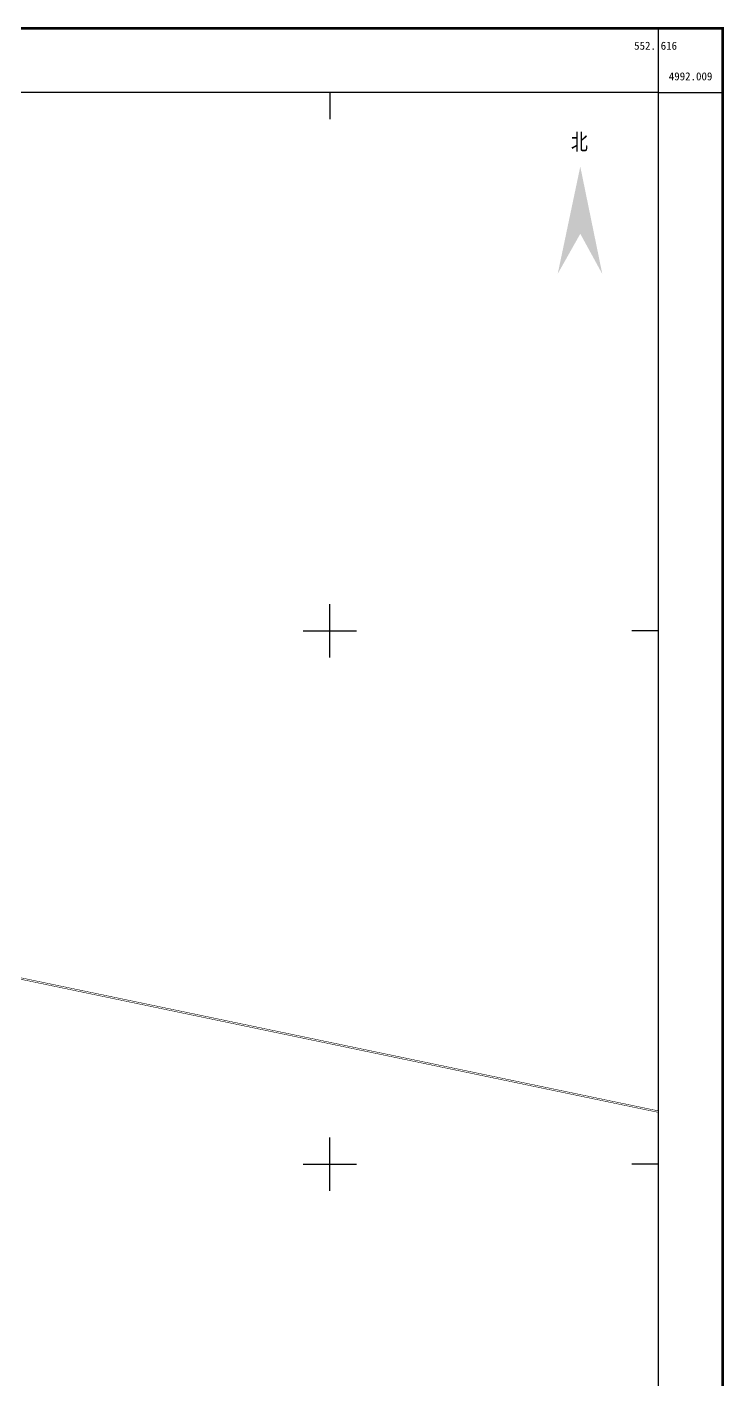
# Model space of a CAD drawing. Extents: x 547420 to 552738, y 4986706 to 4992353.
# Drawn here: x 551433 to 552738, y 4989596 to 4992132 of the extents above; entities that cross this region are included whole.
import ezdxf
from ezdxf.enums import TextEntityAlignment as Align

# ---------------------------------------------------------------- set-up
doc = ezdxf.new("R2010")
doc.units = 0
doc.header["$LTSCALE"] = 10
doc.linetypes.add('DASHED', pattern=[0.75, 0.5, -0.25])
for name, color, linetype in [('TK', 7, 'CONTINUOUS'), ('测地框2', 7, 'CONTINUOUS'), ('路林渠5', 7, 'CONTINUOUS')]:
    doc.layers.add(name, color=color, linetype=linetype)
doc.styles.add('HZ', font='rs.shx', dxfattribs={"width": 0.8, "bigfont": 'hztxt.shx'})
doc.styles.add('宋体', font='')
doc.styles.get('宋体').set_extended_font_data('SimSun')

# ---------------------------------------------------------------- blocks, each defined once
blk = doc.blocks.new('指北针')
at = {"layer": 'TK', "color": 7, "linetype": 'DASHED'}
for points in [[(563039.86, 4969901.56), (563035.63, 4969881.45), (563039.86, 4969888.96)], [(563039.86, 4969901.56), (563039.86, 4969888.96), (563043.99, 4969881.41)]]:
    blk.add_solid(points, dxfattribs=at)
at = {"layer": 'TK', "color": 7, "linetype": 'DASHED', "style": 'HZ', "width": 0.9}
blk.add_text('北', height=3.5, dxfattribs=at).set_placement((563038.13, 4969904.33))

msp = doc.modelspace()

# ---------------------------------------------------------------- linework, layer by layer
at = {"layer": 'TK', "linetype": 'Continuous'}
for p, q in [((552616, 4992009), (552616, 4992129)), ((552000, 4992009), (552000, 4991959)), ((552616, 4992009), (552736, 4992009)), ((552000, 4990950), (552000, 4991050)), ((551950, 4991000), (552050, 4991000)), ((552616, 4991000), (552566, 4991000)), ((552000, 4989950), (552000, 4990050)), ((551950, 4990000), (552050, 4990000)), ((552616, 4990000), (552566, 4990000))]:
    msp.add_line(p, q, dxfattribs=at)
at = {"layer": 'TK', "linetype": 'Continuous', "const_width": 5, "flags": 128}
msp.add_lwpolyline([(547496, 4986889), (552736, 4986889), (552736, 4992129), (547496, 4992129)], close=True, dxfattribs=at)
at = {"layer": 'TK', "linetype": 'Continuous', "flags": 128}
msp.add_lwpolyline([(547616, 4987009), (552616, 4987009), (552616, 4992009), (547616, 4992009)], close=True, dxfattribs=at)
at = {"layer": '路林渠5', "color": 4, "linetype": 'Continuous', "const_width": 1, "flags": 128}
for points, elevation in [([(551271.9, 4990377.7), (552616, 4990097)], 284.2), ([(551272.1, 4990380.5), (552616, 4990099.8)], 283.6)]:
    msp.add_lwpolyline(points, dxfattribs=dict(at, elevation=elevation))

# ---------------------------------------------------------------- block references
at = {"layer": '测地框2', "color": 7, "linetype": 'Continuous', "xscale": 10, "yscale": 10, "zscale": 10}
msp.add_blockref('指北针', (-5077929.3, -44707145.6), dxfattribs=at)

# ---------------------------------------------------------------- texts
at = {"layer": 'TK', "linetype": 'Continuous', "style": '宋体'}
msp.add_text('552.', height=15, dxfattribs=at).set_placement((552611, 4992096.5), align=Align.MIDDLE_RIGHT)
msp.add_text('616', height=15, dxfattribs=at).set_placement((552620, 4992096.5), align=Align.MIDDLE_LEFT)
msp.add_text('4992.009', height=15, dxfattribs=at).set_placement((552676, 4992039), align=Align.MIDDLE)

doc.saveas('drawing.dxf')
